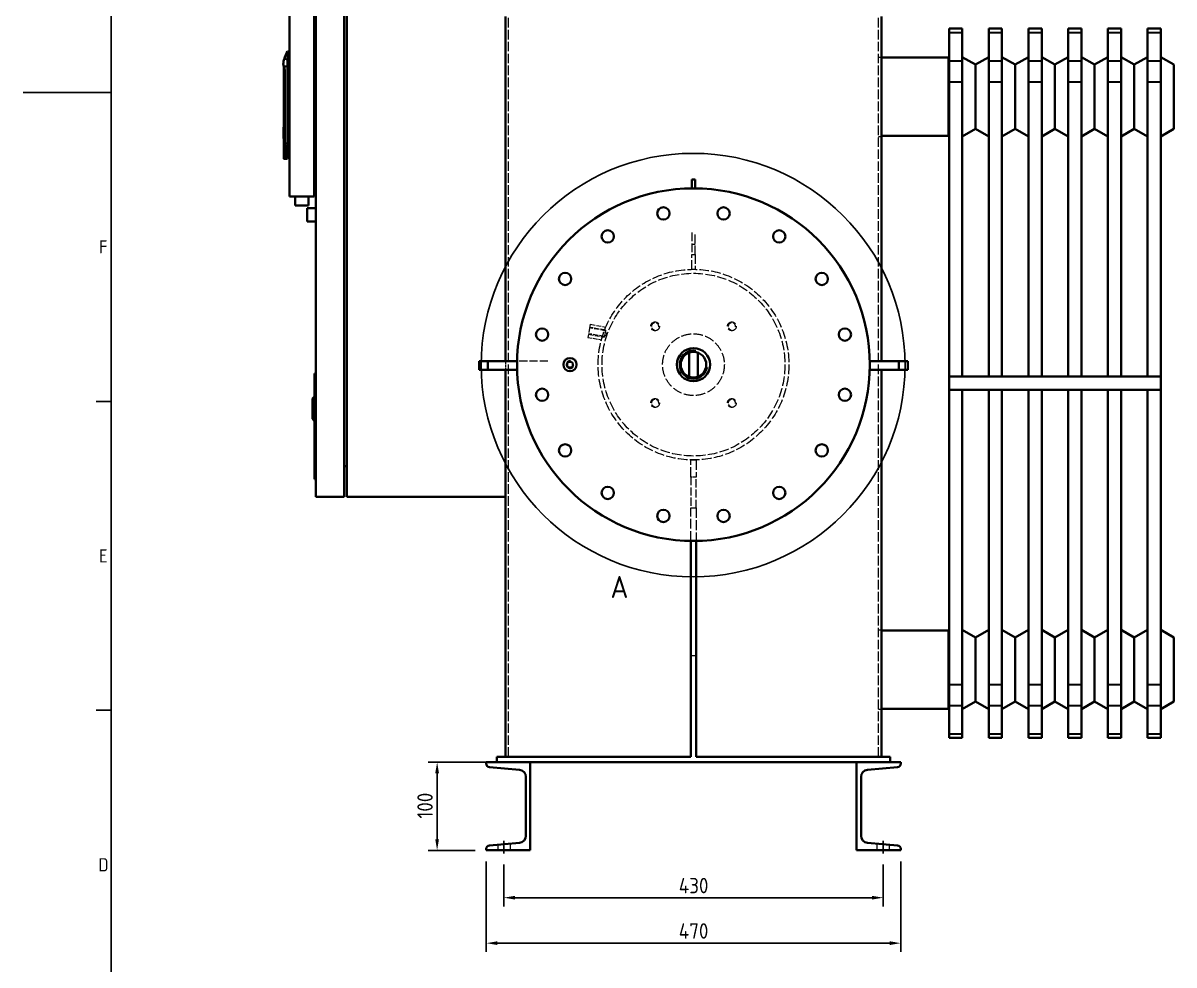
# Model space of a CAD drawing. Header units: millimetres. Extents: x 0 to 5945, y 0 to 4205.
# Drawn here: x 0 to 1305, y 1113 to 2181 of the extents above; entities that cross this region are included whole.
import ezdxf

# ---------------------------------------------------------------- set-up
doc = ezdxf.new("R2010")
doc.units = ezdxf.units.MM
doc.header["$LTSCALE"] = 5
doc.linetypes.add('CHAIN', pattern=[0.3543, 0.2362, -0.0295, 0.0591, -0.0295])
doc.linetypes.add('DASHED', pattern=[0.2067, 0.1654, -0.0413])
doc.layers.get('0').update_dxf_attribs({"color": 3, "lineweight": 25})
for name, color, linetype, lineweight in [('가려진 것(ISO)', 2, 'DASHED', 18), ('가시적인 것(ISO)', 3, 'Continuous', 40), ('가시적인 좁은 것(ISO)', 3, 'Continuous', 35), ('경계(ISO)', 7, 'Continuous', 25), ('상세 경계(JIS)', 7, 'Continuous', 25), ('중심선(ISO)', 1, 'Continuous', 25), ('치수(ISO)', 2, 'Continuous', 25)]:
    doc.layers.add(name, color=color, linetype=linetype, lineweight=lineweight)
doc.styles.add('문자 텍스트_M2B', font='isocp.shx')
doc.styles.add('부품번호텍스트_PSTEK_POSCO', font='isocp.shx')
doc.styles.add('치수 텍스트_PSTEK_POSCO', font='isocp.shx')
doc.dimstyles.new('치수_PSTEK_POSCO', dxfattribs={"dimscale": 5, "dimtxt": 3.5, "dimasz": 2.5, "dimexe": 2, "dimexo": 2.5, "dimgap": 1, "dimtad": 1, "dimrnd": 1e-08, "dimdsep": 46, "dimtxsty": '치수 텍스트_PSTEK_POSCO', "dimcen": 0.09, "dimdle": 10, "dimclrd": 7, "dimclre": 7, "dimclrt": 2, "dimadec": 1, "dimazin": 2, "dimtfac": 1, "dimtmove": 0, "dimatfit": 3, "dimfxl": 0, "dimtolj": 1, "dimlwd": -1, "dimlwe": -1, "dimarcsym": 0})

# ---------------------------------------------------------------- blocks, each defined once
blk = doc.blocks.new('경계 Default Border')
at = {"layer": '경계(ISO)'}
for p, q in [((20, 350.42), (16.6, 350.42)), ((20, 280.33), (16.6, 280.33))]:
    blk.add_line(p, q, dxfattribs=at)
at = {"layer": '경계(ISO)', "flags": 128}
for points in [[(20, 20), (20, 821)], [(0, 420.5), (20, 420.5)]]:
    blk.add_lwpolyline(points, dxfattribs=at)
at = {"layer": '경계(ISO)', "color": 2, "char_height": 3, "attachment_point": 7, "style": '문자 텍스트_M2B'}
for s, insert in [('F', (17.24, 383.96)), ('E', (17.24, 313.85)), ('D', (17.08, 243.76))]:
    blk.add_mtext(s, dxfattribs=dict(at, insert=insert))
blk = doc.blocks.new('*D27')
at = {"layer": 'Defpoints', "color": 0}
for p in [(525.2, 1242.7), (995.2, 1242.7), (995.2, 1137.4)]:
    blk.add_point(p, dxfattribs=at)
at = {"layer": '치수(ISO)', "color": 7}
for p, q in [((525.2, 1230.2), (525.2, 1127.4)), ((995.2, 1230.2), (995.2, 1127.4)), ((537.7, 1137.4), (982.7, 1137.4))]:
    blk.add_line(p, q, dxfattribs=at)
for points in [[(537.7, 1139.5), (537.7, 1135.3), (525.2, 1137.4)], [(982.7, 1139.5), (982.7, 1135.3), (995.2, 1137.4)]]:
    blk.add_solid(points, dxfattribs=at)
at = {"layer": '치수(ISO)', "color": 2, "insert": (743.5, 1151.2), "char_height": 17.5, "attachment_point": 4, "style": '치수 텍스트_PSTEK_POSCO'}
blk.add_mtext('\\A1;470', dxfattribs=at)
blk = doc.blocks.new('*D28')
at = {"layer": 'Defpoints', "color": 0}
for p in [(537.2, 1342.7), (469.5, 1242.7), (525.2, 1242.7)]:
    blk.add_point(p, dxfattribs=at)
at = {"layer": '치수(ISO)', "color": 7}
for p, q in [((524.7, 1342.7), (459.5, 1342.7)), ((469.5, 1330.2), (469.5, 1255.2)), ((512.7, 1242.7), (459.5, 1242.7))]:
    blk.add_line(p, q, dxfattribs=at)
for points in [[(467.4, 1330.2), (471.6, 1330.2), (469.5, 1342.7)], [(467.4, 1255.2), (471.6, 1255.2), (469.5, 1242.7)]]:
    blk.add_solid(points, dxfattribs=at)
at = {"layer": '치수(ISO)', "color": 2, "insert": (455.8, 1278.7), "char_height": 17.5, "attachment_point": 4, "rotation": 90, "style": '치수 텍스트_PSTEK_POSCO'}
blk.add_mtext('\\A1;100', dxfattribs=at)
blk = doc.blocks.new('2dDetail0')
at = {"layer": '상세 경계(JIS)'}
blk.add_circle((151.95, 358.64), 48.05, dxfattribs=at)
at = {"layer": '상세 경계(JIS)', "insert": (133.22, 305.8), "char_height": 5, "attachment_point": 7, "style": '부품번호텍스트_PSTEK_POSCO'}
blk.add_mtext('A', dxfattribs=at)
blk = doc.blocks.new('*D45')
at = {"layer": 'Defpoints', "color": 0}
for p in [(545.2, 1239), (975.2, 1239), (975.2, 1189)]:
    blk.add_point(p, dxfattribs=at)
at = {"layer": '치수(ISO)', "color": 7}
for p, q in [((545.2, 1226.5), (545.2, 1179)), ((975.2, 1226.5), (975.2, 1179)), ((557.7, 1189), (962.7, 1189))]:
    blk.add_line(p, q, dxfattribs=at)
for points in [[(557.7, 1191.1), (557.7, 1186.9), (545.2, 1189)], [(962.7, 1191.1), (962.7, 1186.9), (975.2, 1189)]]:
    blk.add_solid(points, dxfattribs=at)
at = {"layer": '치수(ISO)', "color": 2, "insert": (743.5, 1202.7), "char_height": 17.5, "attachment_point": 4, "style": '치수 텍스트_PSTEK_POSCO'}
blk.add_mtext('\\A1;430', dxfattribs=at)

msp = doc.modelspace()

# ---------------------------------------------------------------- linework, layer by layer
at = {"layer": '가려진 것(ISO)', "ltscale": 13.127787}
for p, q in [((550.357, 1348.721), (550.357, 2352.721)), ((969.957, 1348.721), (969.957, 2352.721))]:
    msp.add_line(p, q, dxfattribs=at)
at = {"layer": '가려진 것(ISO)', "ltscale": 1.218906}
for p, q in [((969.957, 2142.721), (973.157, 2142.721)), ((969.957, 2052.721), (973.157, 2052.721)), ((969.957, 1492.721), (973.157, 1492.721)), ((969.957, 1402.721), (973.157, 1402.721))]:
    msp.add_line(p, q, dxfattribs=at)
at = {"layer": '가려진 것(ISO)', "ltscale": 0.761779}
for p, q in [((760.157, 1993.721), (758.157, 1993.721)), ((762.157, 1993.721), (760.157, 1993.721)), ((758.157, 1901.871), (760.157, 1901.871)), ((760.157, 1901.871), (762.157, 1901.871))]:
    msp.add_line(p, q, dxfattribs=at)
at = {"layer": '가려진 것(ISO)', "ltscale": 12.094824}
for p, q in [((758.157, 1943.721), (758.157, 1918.721)), ((762.157, 1918.721), (762.157, 1943.721))]:
    msp.add_line(p, q, dxfattribs=at)
at = {"layer": '가려진 것(ISO)', "ltscale": 1.523657}
for p, q in [((758.157, 1930.534), (762.157, 1930.534)), ((758.157, 1918.721), (762.157, 1918.721))]:
    msp.add_line(p, q, dxfattribs=at)
at = {"layer": '가려진 것(ISO)', "ltscale": 12.65211}
for p, q in [((758.157, 1901.871), (758.157, 1918.721)), ((762.157, 1918.721), (762.157, 1901.871))]:
    msp.add_line(p, q, dxfattribs=at)
at = {"layer": '가려진 것(ISO)', "ltscale": 11.399102}
msp.add_line((643.174, 1839.47), (640.569, 1824.698), dxfattribs=at)
at = {"layer": '가려진 것(ISO)', "ltscale": 6.856808}
for p, q in [((641.177, 1828.145), (658.903, 1825.019)), ((659.021, 1825.685), (641.294, 1828.811)), ((660.175, 1832.231), (642.449, 1835.357)), ((660.293, 1832.898), (642.566, 1836.023))]:
    msp.add_line(p, q, dxfattribs=at)
at = {"layer": '가려진 것(ISO)', "ltscale": 6.806422}
msp.add_line((643.174, 1839.47), (660.77, 1836.367), dxfattribs=at)
at = {"layer": '가려진 것(ISO)', "ltscale": 4.786925}
msp.add_line((660.293, 1832.898), (658.903, 1825.019), dxfattribs=at)
at = {"layer": '가려진 것(ISO)', "ltscale": 1.476918}
for q in [(659.021, 1825.685), (660.175, 1832.231)]:
    msp.add_line((661.565, 1828.612), q, dxfattribs=at)
at = {"layer": '가려진 것(ISO)', "ltscale": 5.881406}
msp.add_line((640.569, 1824.698), (655.774, 1822.017), dxfattribs=at)
at = {"layer": '가려진 것(ISO)', "ltscale": 3.809293}
msp.add_line((547.157, 1797.721), (547.157, 1787.721), dxfattribs=at)
at = {"layer": '가려진 것(ISO)', "ltscale": 11.275599}
msp.add_line((595.157, 1797.721), (560.197, 1797.721), dxfattribs=at)
at = {"layer": '가려진 것(ISO)', "ltscale": 1.142718}
for p, q in [((757.157, 1685.571), (760.157, 1685.571)), ((760.157, 1685.571), (763.157, 1685.571))]:
    msp.add_line(p, q, dxfattribs=at)
at = {"layer": '가려진 것(ISO)', "ltscale": 13.481277}
for p, q in [((757.157, 1666.168), (757.157, 1685.571)), ((763.157, 1685.571), (763.157, 1666.168))]:
    msp.add_line(p, q, dxfattribs=at)
at = {"layer": '가려진 것(ISO)', "ltscale": 11.288502}
for p, q in [((757.157, 1666.168), (757.157, 1631.168)), ((763.157, 1631.168), (763.157, 1666.168))]:
    msp.add_line(p, q, dxfattribs=at)
at = {"layer": '가려진 것(ISO)', "ltscale": 2.285536}
for p, q in [((763.157, 1666.168), (757.157, 1666.168)), ((757.157, 1631.168), (763.157, 1631.168)), ((757.157, 1463.649), (763.157, 1463.649))]:
    msp.add_line(p, q, dxfattribs=at)
at = {"layer": '가려진 것(ISO)', "ltscale": 13.471657}
for p, q in [((757.157, 1593.744), (757.157, 1631.168)), ((763.157, 1631.168), (763.157, 1593.744))]:
    msp.add_line(p, q, dxfattribs=at)
at = {"layer": '가려진 것(ISO)', "ltscale": 2.457011}
for p, q in [((538.157, 1249.171), (538.157, 1242.721)), ((982.157, 1249.171), (982.157, 1242.721))]:
    msp.add_line(p, q, dxfattribs=at)
at = {"layer": '가려진 것(ISO)', "ltscale": 2.923601}
for p, q in [((552.157, 1250.396), (552.157, 1242.721)), ((968.157, 1250.396), (968.157, 1242.721))]:
    msp.add_line(p, q, dxfattribs=at)
at = {"layer": '가려진 것(ISO)', "ltscale": 13.150004}
msp.add_circle((760.157, 1793.721), 108.15, dxfattribs=at)
at = {"layer": '가려진 것(ISO)', "ltscale": 13.127966}
msp.add_circle((760.157, 1793.721), 103.65, dxfattribs=at)
at = {"layer": '가려진 것(ISO)', "ltscale": 15.198803}
for centre in [(716.67, 1837.208), (803.644, 1837.208), (716.67, 1750.234), (803.644, 1750.234)]:
    msp.add_circle(centre, 5, dxfattribs=at)
at = {"layer": '가려진 것(ISO)', "ltscale": 13.298953}
msp.add_circle((760.157, 1793.721), 35, dxfattribs=at)
at = {"layer": '가려진 것(ISO)', "ltscale": 7.365336}
for centre in [(716.67, 1837.208), (803.644, 1837.208), (716.67, 1750.234), (803.644, 1750.234)]:
    msp.add_arc(centre, 4.103, 350, 260, dxfattribs=at)
at = {"layer": '가시적인 것(ISO)'}
for p, q in [((332.157, 1643.721), (332.157, 2313.721)), ((364.157, 2313.721), (364.157, 1643.721)), ((367.157, 1643.721), (367.157, 2313.721)), ((302.157, 1984.321), (302.157, 2194.321)), ((330.157, 1984.321), (330.157, 2194.321)), ((547.157, 1797.721), (547.157, 2188.721)), ((973.157, 1797.721), (973.157, 2188.721)), ((330.157, 2173.321), (331.957, 2173.321)), ((332.157, 2168.821), (330.157, 2168.821)), ((1049.957, 2175.221), (1049.957, 2170.593)), ((1064.957, 2175.221), (1049.957, 2175.221)), ((1049.957, 2138.291), (1049.957, 2170.593)), ((1064.957, 2170.593), (1064.957, 2175.221)), ((1064.957, 2170.593), (1064.957, 2138.291)), ((1094.957, 2175.221), (1094.957, 2170.593)), ((1109.957, 2175.221), (1094.957, 2175.221)), ((1094.957, 2138.291), (1094.957, 2170.593)), ((1109.957, 2170.593), (1109.957, 2175.221)), ((1109.957, 2170.593), (1109.957, 2138.291)), ((1139.957, 2175.221), (1139.957, 2170.593)), ((1154.957, 2175.221), (1139.957, 2175.221)), ((1139.957, 2138.291), (1139.957, 2170.593)), ((1154.957, 2170.593), (1154.957, 2175.221)), ((1154.957, 2170.593), (1154.957, 2138.291)), ((1184.957, 2175.221), (1184.957, 2170.593)), ((1199.957, 2175.221), (1184.957, 2175.221)), ((1184.957, 2138.291), (1184.957, 2170.593)), ((1199.957, 2170.593), (1199.957, 2175.221)), ((1199.957, 2170.593), (1199.957, 2138.291)), ((1229.957, 2175.221), (1229.957, 2170.593)), ((1244.957, 2175.221), (1229.957, 2175.221)), ((1229.957, 2138.291), (1229.957, 2170.593)), ((1244.957, 2170.593), (1244.957, 2175.221)), ((1244.957, 2170.593), (1244.957, 2138.291)), ((1274.957, 2175.221), (1274.957, 2170.593)), ((1289.957, 2175.221), (1274.957, 2175.221)), ((1274.957, 2138.291), (1274.957, 2170.593)), ((1289.957, 2170.593), (1289.957, 2175.221)), ((1289.957, 2170.593), (1289.957, 2138.291)), ((299.888, 2148.972), (302.157, 2148.972)), ((1049.177, 2142.271), (973.157, 2142.271)), ((1049.177, 2142.271), (1049.957, 2142.721)), ((1049.177, 2053.171), (1049.177, 2142.271)), ((1079.957, 2134.061), (1064.957, 2142.721)), ((1079.957, 2134.061), (1094.957, 2142.721)), ((1124.957, 2134.061), (1109.957, 2142.721)), ((1124.957, 2134.061), (1139.957, 2142.721)), ((1169.957, 2134.061), (1154.957, 2142.721)), ((1169.957, 2134.061), (1184.957, 2142.721)), ((1214.957, 2134.061), (1199.957, 2142.721)), ((1214.957, 2134.061), (1229.957, 2142.721)), ((1259.957, 2134.061), (1244.957, 2142.721)), ((1259.957, 2134.061), (1274.957, 2142.721)), ((1304.957, 2134.061), (1289.957, 2142.721)), ((295.691, 2132.393), (295.691, 2062.856)), ((299.888, 2132.186), (299.888, 2044.832)), ((1049.957, 2138.291), (1049.957, 2114.449)), ((1064.957, 2114.449), (1064.957, 2138.291)), ((1079.957, 2061.381), (1079.957, 2134.061)), ((1094.957, 2138.291), (1094.957, 2114.449)), ((1109.957, 2114.449), (1109.957, 2138.291)), ((1124.957, 2061.381), (1124.957, 2134.061)), ((1139.957, 2138.291), (1139.957, 2114.449)), ((1154.957, 2114.449), (1154.957, 2138.291)), ((1169.957, 2061.381), (1169.957, 2134.061)), ((1184.957, 2138.291), (1184.957, 2114.449)), ((1199.957, 2114.449), (1199.957, 2138.291)), ((1214.957, 2061.381), (1214.957, 2134.061)), ((1229.957, 2138.291), (1229.957, 2114.449)), ((1244.957, 2114.449), (1244.957, 2138.291)), ((1259.957, 2061.381), (1259.957, 2134.061)), ((1274.957, 2138.291), (1274.957, 2114.449)), ((1289.957, 2114.449), (1289.957, 2138.291)), ((1304.957, 2061.381), (1304.957, 2134.061)), ((296.935, 2124.821), (296.935, 2044.824)), ((1049.957, 1780.221), (1049.957, 2114.449)), ((1064.957, 2114.449), (1064.957, 1780.221)), ((1094.957, 1780.221), (1094.957, 2114.449)), ((1109.957, 2114.449), (1109.957, 1780.221)), ((1139.957, 1780.221), (1139.957, 2114.449)), ((1154.957, 2114.449), (1154.957, 1780.221)), ((1184.957, 1780.221), (1184.957, 2114.449)), ((1199.957, 2114.449), (1199.957, 1780.221)), ((1229.957, 1780.221), (1229.957, 2114.449)), ((1244.957, 2114.449), (1244.957, 1780.221)), ((1274.957, 1780.221), (1274.957, 2114.449)), ((1289.957, 2114.449), (1289.957, 1780.221)), ((295.449, 2062.971), (295.449, 2050.671)), ((295.691, 2050.786), (295.691, 2028.239)), ((1049.177, 2053.171), (973.157, 2053.171)), ((1049.177, 2053.171), (1049.957, 2052.721)), ((1079.957, 2061.381), (1064.957, 2052.721)), ((1079.957, 2061.381), (1094.957, 2052.721)), ((1124.957, 2061.381), (1109.957, 2052.721)), ((1124.957, 2061.381), (1139.957, 2052.721)), ((1169.957, 2061.381), (1154.957, 2052.721)), ((1169.957, 2061.381), (1184.957, 2052.721)), ((1214.957, 2061.381), (1199.957, 2052.721)), ((1214.957, 2061.381), (1229.957, 2052.721)), ((1259.957, 2061.381), (1244.957, 2052.721)), ((1259.957, 2061.381), (1274.957, 2052.721)), ((1304.957, 2061.381), (1289.957, 2052.721)), ((298.888, 2027.221), (296.011, 2027.221)), ((299.888, 2028.221), (299.888, 2030.619)), ((300.388, 2030.119), (302.157, 2030.119)), ((332.157, 2009.821), (330.157, 2009.821)), ((331.957, 2005.321), (330.157, 2005.321)), ((758.157, 2003.721), (758.157, 1993.711)), ((758.157, 2003.721), (762.157, 2003.721)), ((762.157, 1993.711), (762.157, 2003.721)), ((330.157, 1984.321), (302.157, 1984.321)), ((308.657, 1984.321), (308.657, 1974.321)), ((323.657, 1984.321), (323.657, 1974.321)), ((308.657, 1974.321), (323.657, 1974.321)), ((322.157, 1971.221), (322.157, 1956.221)), ((332.157, 1971.221), (322.157, 1971.221)), ((332.157, 1956.221), (322.157, 1956.221)), ((755.157, 1780.111), (755.157, 1807.332)), ((765.157, 1807.332), (765.157, 1780.111)), ((527.157, 1797.721), (517.157, 1797.721)), ((517.157, 1797.721), (517.157, 1787.721)), ((527.157, 1787.721), (527.157, 1797.721)), ((560.197, 1797.721), (527.157, 1797.721)), ((560.157, 1795.721), (560.167, 1795.721)), ((560.157, 1795.721), (560.157, 1793.721)), ((560.157, 1793.721), (560.157, 1791.721)), ((560.167, 1791.721), (560.157, 1791.721)), ((993.157, 1797.721), (960.117, 1797.721)), ((960.147, 1795.721), (960.157, 1795.721)), ((960.157, 1791.721), (960.147, 1791.721)), ((960.157, 1793.721), (960.157, 1795.721)), ((960.157, 1791.721), (960.157, 1793.721)), ((1003.157, 1797.721), (993.157, 1797.721)), ((993.157, 1797.721), (993.157, 1787.721)), ((1003.157, 1787.721), (1003.157, 1797.721)), ((330.647, 1773.721), (330.647, 1778.721)), ((330.657, 1778.721), (330.647, 1778.721)), ((330.657, 1783.721), (330.657, 1757.721)), ((330.657, 1783.721), (332.157, 1783.721)), ((517.157, 1787.721), (527.157, 1787.721)), ((560.247, 1787.721), (527.157, 1787.721)), ((547.157, 1348.721), (547.157, 1787.721)), ((993.157, 1787.721), (960.067, 1787.721)), ((973.157, 1348.721), (973.157, 1787.721)), ((993.157, 1787.721), (1003.157, 1787.721)), ((1049.957, 1780.221), (1049.957, 1765.221)), ((1289.957, 1780.221), (1049.957, 1780.221)), ((1289.957, 1765.221), (1289.957, 1780.221)), ((330.647, 1757.711), (330.647, 1773.721)), ((330.657, 1773.721), (330.647, 1773.721)), ((1049.957, 1430.994), (1049.957, 1765.221)), ((1049.957, 1765.221), (1289.957, 1765.221)), ((1064.957, 1765.221), (1064.957, 1430.994)), ((1094.957, 1430.994), (1094.957, 1765.221)), ((1109.957, 1765.221), (1109.957, 1430.994)), ((1139.957, 1430.994), (1139.957, 1765.221)), ((1154.957, 1765.221), (1154.957, 1430.994)), ((1184.957, 1430.994), (1184.957, 1765.221)), ((1199.957, 1765.221), (1199.957, 1430.994)), ((1229.957, 1430.994), (1229.957, 1765.221)), ((1244.957, 1765.221), (1244.957, 1430.994)), ((1274.957, 1430.994), (1274.957, 1765.221)), ((1289.957, 1765.221), (1289.957, 1430.994)), ((328.157, 1755.221), (330.657, 1757.721)), ((328.157, 1732.221), (328.157, 1755.221)), ((330.657, 1757.721), (330.657, 1729.721)), ((332.157, 1757.721), (330.657, 1757.721)), ((328.157, 1732.221), (330.657, 1729.721)), ((330.647, 1673.721), (330.647, 1729.731)), ((332.157, 1729.721), (330.657, 1729.721)), ((330.657, 1729.721), (330.657, 1663.721)), ((330.647, 1668.721), (330.647, 1673.721)), ((330.657, 1673.721), (330.647, 1673.721)), ((367.157, 1678.721), (364.157, 1678.721)), ((330.657, 1668.721), (330.647, 1668.721)), ((330.657, 1663.721), (332.157, 1663.721)), ((364.157, 1643.721), (332.157, 1643.721)), ((547.157, 1643.721), (367.157, 1643.721)), ((757.157, 1348.721), (757.157, 1593.744)), ((763.157, 1593.744), (763.157, 1348.721)), ((1049.177, 1492.271), (973.157, 1492.271)), ((1049.177, 1492.271), (1049.957, 1492.721)), ((1049.177, 1403.171), (1049.177, 1492.271)), ((1079.957, 1484.061), (1064.957, 1492.721)), ((1079.957, 1484.061), (1094.957, 1492.721)), ((1124.957, 1484.061), (1109.957, 1492.721)), ((1124.957, 1484.061), (1139.957, 1492.721)), ((1169.957, 1484.061), (1154.957, 1492.721)), ((1169.957, 1484.061), (1184.957, 1492.721)), ((1214.957, 1484.061), (1199.957, 1492.721)), ((1214.957, 1484.061), (1229.957, 1492.721)), ((1259.957, 1484.061), (1244.957, 1492.721)), ((1259.957, 1484.061), (1274.957, 1492.721)), ((1304.957, 1484.061), (1289.957, 1492.721)), ((1079.957, 1411.381), (1079.957, 1484.061)), ((1124.957, 1411.381), (1124.957, 1484.061)), ((1169.957, 1411.381), (1169.957, 1484.061)), ((1214.957, 1411.381), (1214.957, 1484.061)), ((1259.957, 1411.381), (1259.957, 1484.061)), ((1304.957, 1411.381), (1304.957, 1484.061)), ((1049.957, 1430.994), (1049.957, 1407.151)), ((1064.957, 1407.151), (1064.957, 1430.994)), ((1094.957, 1430.994), (1094.957, 1407.151)), ((1109.957, 1407.151), (1109.957, 1430.994)), ((1139.957, 1430.994), (1139.957, 1407.151)), ((1154.957, 1407.151), (1154.957, 1430.994)), ((1184.957, 1430.994), (1184.957, 1407.151)), ((1199.957, 1407.151), (1199.957, 1430.994)), ((1229.957, 1430.994), (1229.957, 1407.151)), ((1244.957, 1407.151), (1244.957, 1430.994)), ((1274.957, 1430.994), (1274.957, 1407.151)), ((1289.957, 1407.151), (1289.957, 1430.994)), ((1079.957, 1411.381), (1064.957, 1402.721)), ((1079.957, 1411.381), (1094.957, 1402.721)), ((1124.957, 1411.381), (1109.957, 1402.721)), ((1124.957, 1411.381), (1139.957, 1402.721)), ((1169.957, 1411.381), (1154.957, 1402.721)), ((1169.957, 1411.381), (1184.957, 1402.721)), ((1214.957, 1411.381), (1199.957, 1402.721)), ((1214.957, 1411.381), (1229.957, 1402.721)), ((1259.957, 1411.381), (1244.957, 1402.721)), ((1259.957, 1411.381), (1274.957, 1402.721)), ((1304.957, 1411.381), (1289.957, 1402.721)), ((1049.177, 1403.171), (973.157, 1403.171)), ((1049.177, 1403.171), (1049.957, 1402.721)), ((1049.957, 1374.85), (1049.957, 1407.151)), ((1064.957, 1407.151), (1064.957, 1374.85)), ((1094.957, 1374.85), (1094.957, 1407.151)), ((1109.957, 1407.151), (1109.957, 1374.85)), ((1139.957, 1374.85), (1139.957, 1407.151)), ((1154.957, 1407.151), (1154.957, 1374.85)), ((1184.957, 1374.85), (1184.957, 1407.151)), ((1199.957, 1407.151), (1199.957, 1374.85)), ((1229.957, 1374.85), (1229.957, 1407.151)), ((1244.957, 1407.151), (1244.957, 1374.85)), ((1274.957, 1374.85), (1274.957, 1407.151)), ((1289.957, 1407.151), (1289.957, 1374.85)), ((1049.957, 1374.85), (1049.957, 1370.221)), ((1064.957, 1370.221), (1049.957, 1370.221)), ((1064.957, 1370.221), (1064.957, 1374.85)), ((1094.957, 1374.85), (1094.957, 1370.221)), ((1109.957, 1370.221), (1094.957, 1370.221)), ((1109.957, 1370.221), (1109.957, 1374.85)), ((1139.957, 1374.85), (1139.957, 1370.221)), ((1154.957, 1370.221), (1139.957, 1370.221)), ((1154.957, 1370.221), (1154.957, 1374.85)), ((1184.957, 1374.85), (1184.957, 1370.221)), ((1199.957, 1370.221), (1184.957, 1370.221)), ((1199.957, 1370.221), (1199.957, 1374.85)), ((1229.957, 1374.85), (1229.957, 1370.221)), ((1244.957, 1370.221), (1229.957, 1370.221)), ((1244.957, 1370.221), (1244.957, 1374.85)), ((1274.957, 1374.85), (1274.957, 1370.221)), ((1289.957, 1370.221), (1274.957, 1370.221)), ((1289.957, 1370.221), (1289.957, 1374.85)), ((757.157, 1348.721), (537.157, 1348.721)), ((537.157, 1342.721), (537.157, 1348.721)), ((983.157, 1348.721), (763.157, 1348.721)), ((983.157, 1342.721), (983.157, 1348.721)), ((525.157, 1342.721), (575.157, 1342.721)), ((525.157, 1341.074), (525.157, 1342.721)), ((562.854, 1334.11), (528.808, 1337.089)), ((575.157, 1342.721), (945.157, 1342.721)), ((575.157, 1342.721), (575.157, 1242.721)), ((945.157, 1242.721), (945.157, 1342.721)), ((945.157, 1342.721), (995.157, 1342.721)), ((991.506, 1337.089), (957.46, 1334.11)), ((995.157, 1342.721), (995.157, 1341.074)), ((570.157, 1259.302), (570.157, 1326.141)), ((950.157, 1326.141), (950.157, 1259.302)), ((525.157, 1242.721), (525.157, 1244.369)), ((575.157, 1242.721), (525.157, 1242.721)), ((528.808, 1248.353), (562.854, 1251.332)), ((995.157, 1242.721), (945.157, 1242.721)), ((957.46, 1251.332), (991.506, 1248.353)), ((995.157, 1244.369), (995.157, 1242.721))]:
    msp.add_line(p, q, dxfattribs=at)
for centre, radius in [((760.157, 1793.721), 200), ((726.016, 1965.359), 7), ((794.298, 1965.359), 7), ((662.932, 1939.228), 7), ((857.382, 1939.228), 7), ((614.65, 1890.946), 7), ((905.664, 1890.946), 7), ((588.519, 1827.862), 7), ((931.794, 1827.862), 7), ((620.157, 1793.721), 7.5), ((760.157, 1793.721), 18.75), ((760.157, 1793.721), 14.5), ((620.157, 1793.721), 3.323), ((588.519, 1759.58), 7), ((931.794, 1759.58), 7), ((614.65, 1696.496), 7), ((905.664, 1696.496), 7), ((662.932, 1648.214), 7), ((857.382, 1648.214), 7), ((726.016, 1622.084), 7), ((794.298, 1622.084), 7)]:
    msp.add_circle(centre, radius, dxfattribs=at)
for centre, radius, start, end in [((331.957, 2173.121), 0.2, 0, 90), ((324.807, 2132.186), 29.82, 162.828417, 175.662633), ((330.92, 2130.297), 36.218, 148.960236, 162.828417), ((295.949, 2062.971), 0.5, 121.158529, 180), ((295.949, 2050.671), 0.5, 180, 238.841466), ((319.851, 2044.941), 22.915, 180.291824, 209.569667), ((298.888, 2028.221), 1, 270, 0), ((331.957, 2005.521), 0.2, 270, 0), ((529.157, 1341.074), 4, 180, 265), ((562.157, 1326.141), 8, 0, 85), ((958.157, 1326.141), 8, 95, 180), ((991.157, 1341.074), 4, 275, 0), ((562.157, 1259.302), 8, 275, 0), ((958.157, 1259.302), 8, 180, 265), ((529.157, 1244.369), 4, 95, 180), ((991.157, 1244.369), 4, 0, 85)]:
    msp.add_arc(centre, radius, start, end, dxfattribs=at)
for points, knots in [([(299.888, 2148.972), (299.888, 2148.87), (299.888, 2148.746), (299.888, 2148.456), (299.888, 2148.29), (299.888, 2147.732), (299.888, 2147.282), (299.888, 2146.421), (299.888, 2146.047), (299.888, 2144.849), (299.888, 2143.951), (299.888, 2142.01), (299.888, 2140.971), (299.888, 2139.886)], [-1.43451955, -1.43451955, -1.43451955, -1.43451955, -1.30026929, -1.30026929, -1.16585639, -1.16585639, -0.89694514, -0.89694514, -0.71765182, -0.71765182, -0.35866508, -0.35866508, -0.000001, -0.000001, -0.000001, -0.000001]), ([(295.782, 2132.097), (295.555, 2132.833), (295.361, 2133.453), (295.167, 2134.068), (295.122, 2134.213), (295.084, 2134.333)], [0, 0, 0, 0, 0.331614075, 0.331614075, 0.454975636, 0.454975636, 0.454975636, 0.454975636]), ([(296.935, 2124.821), (296.935, 2125.782), (296.87, 2126.755), (296.639, 2128.587), (296.471, 2129.467), (296.125, 2130.931), (295.951, 2131.552), (295.782, 2132.097)], [0, 0, 0, 0, 0.288368513, 0.288368513, 0.578443437, 0.578443437, 0.825427108, 0.825427108, 0.825427108, 0.825427108]), ([(299.888, 2139.886), (299.888, 2139.286), (299.888, 2138.669), (299.888, 2137.414), (299.888, 2136.774), (299.888, 2134.833), (299.888, 2133.509), (299.888, 2132.186)], [-0.79365146, -0.79365146, -0.79365146, -0.79365146, -0.595268882, -0.595268882, -0.396857642, -0.396857642, -0.000001, -0.000001, -0.000001, -0.000001]), ([(295.691, 2062.856), (295.769, 2062.526), (295.868, 2062.085), (296.076, 2060.997), (296.198, 2060.241), (296.372, 2058.579), (296.421, 2057.673), (296.421, 2055.969), (296.372, 2055.063), (296.198, 2053.402), (296.076, 2052.645), (295.868, 2051.557), (295.769, 2051.117), (295.691, 2050.786)], [1.32315626, 1.32315626, 1.32315626, 1.32315626, 1.53346053, 1.53346053, 1.78906758, 1.78906758, 2.04467463, 2.04467463, 2.30028168, 2.30028168, 2.55588873, 2.55588873, 2.766193, 2.766193, 2.766193, 2.766193]), ([(299.888, 2044.832), (299.888, 2044.311), (299.888, 2043.79), (299.888, 2042.754), (299.888, 2042.239), (299.888, 2040.711), (299.888, 2039.718), (299.888, 2037.814), (299.888, 2036.909), (299.888, 2035.22), (299.888, 2034.442), (299.888, 2033.742)], [-1.25078986, -1.25078986, -1.25078986, -1.25078986, -1.09468686, -1.09468686, -0.93845387, -0.93845387, -0.62561404, -0.62561404, -0.31282474, -0.31282474, -0.00000088, -0.00000088, -0.00000088, -0.00000088]), ([(295.691, 2028.239), (295.691, 2028.222), (295.691, 2028.192), (295.691, 2028.15), (295.691, 2028.112), (295.691, 2028.075), (295.691, 2028.038), (295.691, 2028), (295.691, 2027.961), (295.691, 2027.92), (295.691, 2027.879), (295.691, 2027.837), (295.691, 2027.793), (295.691, 2027.75), (295.691, 2027.706), (295.691, 2027.663), (295.691, 2027.621), (295.691, 2027.58), (295.691, 2027.542), (295.691, 2027.506), (295.691, 2027.472), (295.691, 2027.442), (295.691, 2027.415), (295.691, 2027.392), (295.691, 2027.372), (295.691, 2027.357), (295.691, 2027.346), (295.691, 2027.339), (295.691, 2027.337), (295.691, 2027.337), (295.691, 2027.337)], [0, 0, 0, 0, 0.018518519, 0.037037037, 0.055555556, 0.074074074, 0.092592593, 0.111111111, 0.12962963, 0.148148148, 0.166666667, 0.185185185, 0.203703704, 0.222222222, 0.240740741, 0.259259259, 0.277777778, 0.296296296, 0.314814815, 0.333333333, 0.351851852, 0.37037037, 0.388888889, 0.407407407, 0.425925926, 0.444444444, 0.462962963, 0.481481481, 0.5, 0.50175311, 0.50175311, 0.50175311, 0.50175311]), ([(296.011, 2027.221), (295.957, 2027.221), (295.902, 2027.23), (295.801, 2027.264), (295.753, 2027.29), (295.704, 2027.327), (295.697, 2027.332), (295.691, 2027.337)], [0, 0, 0, 0, 0.0161470941, 0.0161470941, 0.0320714123, 0.0320714123, 0.0345899586, 0.0345899586, 0.0345899586, 0.0345899586]), ([(300.388, 2033.374), (300.337, 2033.377), (300.282, 2033.388), (300.201, 2033.415), (300.175, 2033.425), (300.111, 2033.455), (300.075, 2033.477), (299.995, 2033.535), (299.955, 2033.576), (299.901, 2033.661), (299.888, 2033.703), (299.888, 2033.742)], [0.0000018341, 0.0000018341, 0.0000018341, 0.0000018341, 0.015415401, 0.015415401, 0.0232826604, 0.0232826604, 0.0355238411, 0.0355238411, 0.0538959094, 0.0538959094, 0.0712183108, 0.0712183108, 0.0712183108, 0.0712183108]), ([(299.888, 2030.619), (299.888, 2030.617), (299.888, 2030.616), (299.888, 2030.549), (299.902, 2030.484), (299.953, 2030.364), (299.989, 2030.31), (300.08, 2030.219), (300.134, 2030.183), (300.225, 2030.145), (300.258, 2030.134), (300.323, 2030.122), (300.355, 2030.119), (300.388, 2030.119)], [-0.0003658706, -0.0003658706, -0.0003658706, -0.0003658706, 0, 0, 0.0199010461, 0.0199010461, 0.0392588893, 0.0392588893, 0.0585795852, 0.0585795852, 0.0688861924, 0.0688861924, 0.0785802991, 0.0785802991, 0.0785802991, 0.0785802991])]:
    msp.add_open_spline(points, degree=3, knots=knots, dxfattribs=at)
msp.add_open_spline([(295.084, 2134.333), (295.073, 2134.369), (295.069, 2134.406), (295.072, 2134.441)], degree=3, dxfattribs=at)
at = {"layer": '가시적인 좁은 것(ISO)'}
for p, q in [((330.157, 2173.121), (331.957, 2173.121)), ((331.957, 2173.121), (331.957, 2173.321)), ((331.957, 2168.821), (331.957, 2173.121)), ((332.157, 2173.121), (331.957, 2173.121)), ((1049.957, 2170.593), (1064.957, 2170.593)), ((1094.957, 2170.593), (1109.957, 2170.593)), ((1139.957, 2170.593), (1154.957, 2170.593)), ((1184.957, 2170.593), (1199.957, 2170.593)), ((1229.957, 2170.593), (1244.957, 2170.593)), ((1274.957, 2170.593), (1289.957, 2170.593)), ((296.316, 2140.99), (299.888, 2139.886)), ((295.78, 2132.186), (299.888, 2132.186)), ((299.888, 2139.886), (302.157, 2139.886)), ((299.888, 2132.186), (302.157, 2132.186)), ((1049.957, 2138.291), (1064.957, 2138.291)), ((1094.957, 2138.291), (1109.957, 2138.291)), ((1139.957, 2138.291), (1154.957, 2138.291)), ((1184.957, 2138.291), (1199.957, 2138.291)), ((1229.957, 2138.291), (1244.957, 2138.291)), ((1274.957, 2138.291), (1289.957, 2138.291)), ((296.935, 2124.821), (296.961, 2124.821)), ((296.961, 2124.821), (296.961, 2044.824)), ((1049.957, 2114.449), (1064.957, 2114.449)), ((1094.957, 2114.449), (1109.957, 2114.449)), ((1139.957, 2114.449), (1154.957, 2114.449)), ((1184.957, 2114.449), (1199.957, 2114.449)), ((1229.957, 2114.449), (1244.957, 2114.449)), ((1274.957, 2114.449), (1289.957, 2114.449)), ((295.949, 2061.659), (295.949, 2051.984)), ((296.935, 2044.824), (296.961, 2044.824)), ((297.125, 2036.472), (297.125, 2041.995)), ((297.593, 2036.471), (297.593, 2039.488)), ((297.593, 2036.471), (298.558, 2036.471)), ((299.888, 2044.832), (302.157, 2044.832)), ((298.888, 2027.221), (298.888, 2035.685)), ((331.957, 2005.521), (331.957, 2009.821)), ((331.957, 2005.521), (330.157, 2005.521)), ((332.157, 2005.521), (331.957, 2005.521)), ((331.957, 2005.521), (331.957, 2005.321)), ((1049.957, 1430.994), (1064.957, 1430.994)), ((1094.957, 1430.994), (1109.957, 1430.994)), ((1139.957, 1430.994), (1154.957, 1430.994)), ((1184.957, 1430.994), (1199.957, 1430.994)), ((1229.957, 1430.994), (1244.957, 1430.994)), ((1274.957, 1430.994), (1289.957, 1430.994)), ((1049.957, 1407.151), (1064.957, 1407.151)), ((1094.957, 1407.151), (1109.957, 1407.151)), ((1139.957, 1407.151), (1154.957, 1407.151)), ((1184.957, 1407.151), (1199.957, 1407.151)), ((1229.957, 1407.151), (1244.957, 1407.151)), ((1274.957, 1407.151), (1289.957, 1407.151)), ((1049.957, 1374.85), (1064.957, 1374.85)), ((1094.957, 1374.85), (1109.957, 1374.85)), ((1139.957, 1374.85), (1154.957, 1374.85)), ((1184.957, 1374.85), (1199.957, 1374.85)), ((1229.957, 1374.85), (1244.957, 1374.85)), ((1274.957, 1374.85), (1289.957, 1374.85))]:
    msp.add_line(p, q, dxfattribs=at)
for centre, radius, start, end in [((319.851, 2044.941), 22.89, 180.291824, 209.292781), ((760.157, 1793.721), 15.979, 80, 350), ((620.157, 1793.721), 4, 80, 350)]:
    msp.add_arc(centre, radius, start, end, dxfattribs=at)
for centre, major_axis, ratio, start_param, end_param in [((296.069, 2132.186), (-0.287, -0.089), 0.71711972, 5.87624666, 6.2831854), ((319.897, 2044.894), (-25.09, -0.075), 0.00019874, 0.41742345, 0.64766801)]:
    msp.add_ellipse(centre, major_axis=major_axis, ratio=ratio, start_param=start_param, end_param=end_param, dxfattribs=at)
for points, knots in [([(295.072, 2134.441), (295.1, 2134.354), (295.132, 2134.256), (295.168, 2134.143), (295.189, 2134.078), (295.211, 2134.008), (295.235, 2133.933), (295.288, 2133.765), (295.349, 2133.572), (295.418, 2133.349), (295.434, 2133.299), (295.45, 2133.248), (295.466, 2133.195), (295.557, 2132.906), (295.661, 2132.572), (295.78, 2132.186)], [0, 0, 0, 0, 0.211194987, 0.211194987, 0.211194987, 0.333333333, 0.333333333, 0.333333333, 0.605566963, 0.605566963, 0.605566963, 0.666666667, 0.666666667, 0.666666667, 0.999999987, 0.999999987, 0.999999987, 0.999999987]), ([(295.78, 2132.186), (295.912, 2131.764), (296.041, 2131.321), (296.16, 2130.863), (296.279, 2130.405), (296.39, 2129.932), (296.486, 2129.46), (296.582, 2128.988), (296.663, 2128.517), (296.732, 2128.034), (296.801, 2127.551), (296.856, 2127.056), (296.897, 2126.524), (296.937, 2125.991), (296.961, 2125.421), (296.961, 2124.821)], [0, 0, 0, 0, 0.2, 0.2, 0.2, 0.4, 0.4, 0.4, 0.6, 0.6, 0.6, 0.8, 0.8, 0.8, 1, 1, 1, 1]), ([(296.011, 2027.221), (296.011, 2027.221), (296.014, 2027.231), (296.021, 2027.252), (296.023, 2027.258), (296.025, 2027.265), (296.028, 2027.274), (296.045, 2027.327), (296.076, 2027.42), (296.119, 2027.553), (296.126, 2027.576), (296.134, 2027.601), (296.142, 2027.626), (296.188, 2027.771), (296.246, 2027.955), (296.312, 2028.175), (296.325, 2028.218), (296.338, 2028.262), (296.352, 2028.308), (296.42, 2028.539), (296.497, 2028.805), (296.577, 2029.101), (296.594, 2029.165), (296.611, 2029.231), (296.629, 2029.297), (296.709, 2029.601), (296.792, 2029.932), (296.873, 2030.285), (296.892, 2030.369), (296.911, 2030.455), (296.93, 2030.542), (297.009, 2030.898), (297.085, 2031.275), (297.156, 2031.666), (297.174, 2031.768), (297.193, 2031.872), (297.21, 2031.976), (297.276, 2032.367), (297.336, 2032.771), (297.388, 2033.184), (297.402, 2033.302), (297.417, 2033.421), (297.43, 2033.541), (297.476, 2033.952), (297.513, 2034.371), (297.54, 2034.796), (297.548, 2034.929), (297.556, 2035.062), (297.562, 2035.195), (297.583, 2035.617), (297.593, 2036.044), (297.593, 2036.471)], [0.503593152, 0.503593152, 0.503593152, 0.503593152, 0.529411765, 0.529411765, 0.529411765, 0.537376172, 0.537376172, 0.537376172, 0.588235294, 0.588235294, 0.588235294, 0.597075767, 0.597075767, 0.597075767, 0.647058824, 0.647058824, 0.647058824, 0.656773181, 0.656773181, 0.656773181, 0.705882353, 0.705882353, 0.705882353, 0.71648775, 0.71648775, 0.71648775, 0.764705882, 0.764705882, 0.764705882, 0.776206304, 0.776206304, 0.776206304, 0.823529412, 0.823529412, 0.823529412, 0.835927199, 0.835927199, 0.835927199, 0.882352941, 0.882352941, 0.882352941, 0.895644827, 0.895644827, 0.895644827, 0.941176471, 0.941176471, 0.941176471, 0.955320752, 0.955320752, 0.955320752, 1, 1, 1, 1]), ([(297.125, 2036.472), (297.149, 2036.472), (297.185, 2036.472), (297.232, 2036.471), (297.278, 2036.471), (297.335, 2036.471), (297.397, 2036.471), (297.459, 2036.471), (297.526, 2036.471), (297.593, 2036.471)], [0, 0, 0, 0, 0.33333333, 0.33333333, 0.33333333, 0.66666667, 0.66666667, 0.66666667, 1, 1, 1, 1]), ([(300.388, 2030.119), (300.388, 2030.16), (300.388, 2030.206), (300.388, 2030.256), (300.388, 2030.408), (300.388, 2030.6), (300.388, 2030.828), (300.388, 2031.053), (300.388, 2031.313), (300.388, 2031.608), (300.388, 2031.654), (300.388, 2031.702), (300.388, 2031.751), (300.388, 2031.998), (300.388, 2032.268), (300.388, 2032.558), (300.388, 2032.737), (300.388, 2032.924), (300.388, 2033.118), (300.388, 2033.202), (300.388, 2033.287), (300.388, 2033.374)], [0.000001214, 0.000001214, 0.000001214, 0.000001214, 0.083298463, 0.083298463, 0.083298463, 0.335673021, 0.335673021, 0.335673021, 0.583142974, 0.583142974, 0.583142974, 0.622425244, 0.622425244, 0.622425244, 0.823088642, 0.823088642, 0.823088642, 0.946474871, 0.946474871, 0.946474871, 1, 1, 1, 1])]:
    msp.add_open_spline(points, degree=3, knots=knots, dxfattribs=at)
msp.add_open_spline([(295.691, 2028.239), (295.742, 2028.392), (295.863, 2028.752), (296.085, 2029.477), (296.33, 2030.358), (296.575, 2031.383), (296.798, 2032.533), (296.979, 2033.782), (297.098, 2035.107), (297.126, 2036.012), (297.125, 2036.472)], degree=3, dxfattribs=at)
at = {"layer": '중심선(ISO)', "linetype": 'CHAIN', "ltscale": 3.236304}
for p, q in [((545.157, 1253.534), (545.157, 1238.971)), ((975.157, 1253.534), (975.157, 1238.971))]:
    msp.add_line(p, q, dxfattribs=at)

# ---------------------------------------------------------------- block references
at = {"xscale": 5, "yscale": 5, "zscale": 5}
msp.add_blockref('경계 Default Border', (0, 0), dxfattribs=at)
at = {"layer": '상세 경계(JIS)', "xscale": 5, "yscale": 5, "zscale": 5}
msp.add_blockref('2dDetail0', (0, 0), dxfattribs=at)

# ---------------------------------------------------------------- dimensions: what is measured, and where the dimension line sits
at = {"layer": '치수(ISO)', "color": 7}
for base, p1, p2, angle, picture, middle in [((469.518, 1242.721), (537.157, 1342.721), (525.157, 1242.721), 90, '*D28', (469.518, 1292.721)), ((995.157, 1137.426), (525.157, 1242.721), (995.157, 1242.721), 180, '*D27', (760.157, 1137.426)), ((975.157, 1188.971), (545.157, 1238.971), (975.157, 1238.971), 180, '*D45', (760.157, 1188.971))]:
    dim = msp.add_linear_dim(base=base, p1=p1, p2=p2, angle=angle, dimstyle='치수_PSTEK_POSCO', override={"dimdec": 2, "dimtp": 0, "dimtm": 0, "dimtdec": 2, "dimtofl": 0, "dimatfit": 1}, dxfattribs=at)
    dim.commit()
    dim.dimension.update_dxf_attribs({"geometry": picture, "text_midpoint": middle, "dimtype": 160})

doc.saveas('drawing.dxf')
